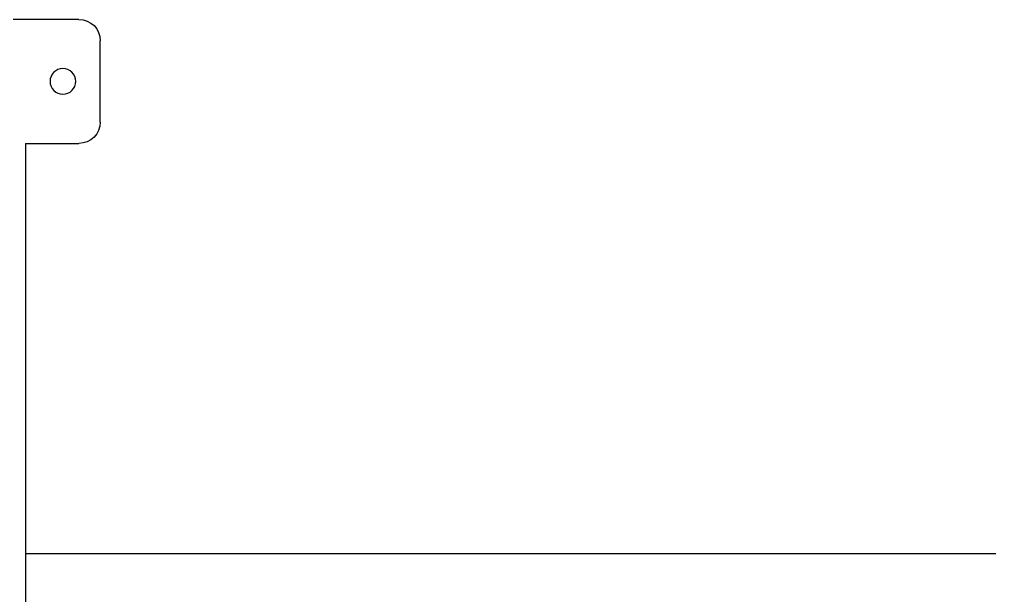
# Model space of a CAD drawing. Header units: millimetres. Extents: x 151130 to 215929, y 2134 to 34533.
# Drawn here: x 170634.6 to 170861.3, y 7436.5 to 7571.3 of the extents above; entities that cross this region are included whole.
import ezdxf

# ---------------------------------------------------------------- set-up
doc = ezdxf.new("R2010")
doc.units = ezdxf.units.MM
doc.layers.add('2D', color=7, linetype='Continuous')

# ---------------------------------------------------------------- blocks, each defined once
blk = doc.blocks.new('SP.LI.5LCD.140R')
at = {"layer": '2D'}
for p, q in [((25, 533), (25, 164)), ((126, 181.5), (145, 181.5)), ((121, 164), (121, 176.5)), ((150, 176.5), (150, 125.5)), ((121, 164), (-121, 164))]:
    blk.add_line(p, q, dxfattribs=at)
for centre, major_axis, start_param, end_param in [((126, 176.5), (-3.54, 3.54), -0.785398, 0.785398), ((145, 176.5), (3.54, 3.54), 5.497787, 7.068583), ((135.5, 172.75), (-2.12, 2.12), -0.785398, 5.497787)]:
    blk.add_ellipse(centre, major_axis=major_axis, ratio=1, start_param=start_param, end_param=end_param, dxfattribs=at)
blk = doc.blocks.new('B6')
at = {"xscale": -1}
blk.add_blockref('SP.LI.5LCD.140R', (3035, 672), dxfattribs=at)

msp = doc.modelspace()

# ---------------------------------------------------------------- block references
at = {"color": 5, "rotation": 270}
msp.add_blockref('B6', (169800.03, 10456.29), dxfattribs=at)

doc.saveas('drawing.dxf')
